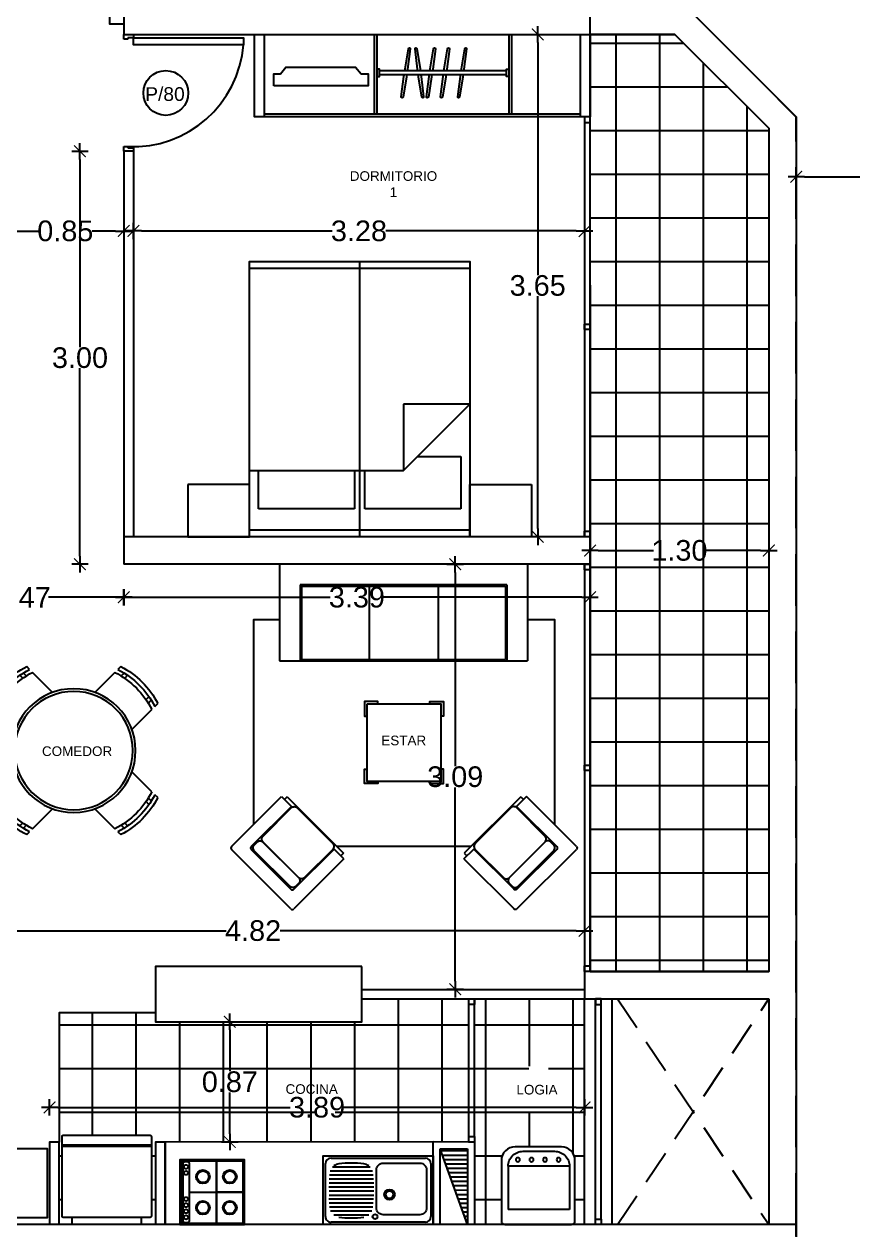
# Model space of a CAD drawing. Header units: millimetres. Extents: x 1217 to 2428, y 234 to 644.
# Drawn here: x 2365.58 to 2371.6, y 420.23 to 428.99 of the extents above; entities that cross this region are included whole.
import ezdxf

# ---------------------------------------------------------------- set-up
doc = ezdxf.new("R2010")
doc.units = ezdxf.units.MM
doc.linetypes.add('HIDDEN2', pattern=[0.1875, 0.125, -0.0625])
doc.layers.get('0').update_dxf_attribs({"lineweight": 5})
for name, color, linetype in [('0.1', 251, 'Continuous'), ('0.2', 2, 'Continuous'), ('0.3', 6, 'Continuous'), ('ARTEFACTOS', 4, 'Continuous'), ('COTAS INTERIORES', 3, 'Continuous'), ('Ejes', 8, 'Continuous'), ('Muebles', 8, 'Continuous'), ('MURO', 5, 'Continuous'), ('muros', 7, 'Continuous'), ('PUERTAS', 2, 'Continuous'), ('SHAFT', 3, 'Continuous'), ('Tabiques', 4, 'Continuous'), ('Texto', 1, 'Continuous')]:
    doc.layers.add(name, color=color, linetype=linetype)
doc.styles.add('INTERARQ', font='arial.ttf')
doc.styles.get("Standard").update_dxf_attribs({"font": 'arial.ttf'})
doc.dimstyles.new('ESCALA_1-50', dxfattribs={"dimtxt": 0.15, "dimasz": 0.06, "dimexe": 0.18, "dimexo": 0.0625, "dimgap": 0, "dimtad": 0, "dimtih": 1, "dimtoh": 1, "dimzin": 0, "dimdsep": 46, "dimtxsty": 'INTERARQ', "dimblk": 'DIMTICK', "dimcen": 0, "dimse1": 1, "dimse2": 1, "dimclrd": 256, "dimclre": 1, "dimclrt": 2, "dimadec": 0, "dimazin": 0, "dimtfac": 4.5, "dimtofl": 0, "dimtmove": 2, "dimatfit": 3, "dimldrblk": 'DIMTICK', "dimfxl": 1, "dimtolj": 1, "dimtzin": 0, "dimarcsym": 0})

# ---------------------------------------------------------------- blocks, each defined once
blk = doc.blocks.new('sillon 150')
at = {"layer": 'ARTEFACTOS'}
for p, q in [((1.151, 0.05), (-0.651, 0.05)), ((-0.651, 0.05), (-0.651, -0.6515)), ((1.151, 0.05), (1.151, -0.6515)), ((1.001, -0.1), (-0.501, -0.1)), ((-0.501, -0.1), (-0.501, -0.6515)), ((-0.501, -0.1098), (-0.501, -0.1098)), ((-0.491, -0.11), (0.991, -0.1103)), ((-0.491, -0.11), (-0.491, -0.6415)), ((0.001, -0.1), (0.001, -0.6515)), ((0.501, -0.1), (0.501, -0.6515)), ((0.991, -0.1103), (0.991, -0.6415)), ((1.001, -0.1), (1.001, -0.6515)), ((-0.651, -0.6515), (-0.501, -0.6515)), ((-0.501, -0.6515), (1.001, -0.6515)), ((-0.491, -0.6415), (0.991, -0.6415)), ((1.001, -0.6515), (1.151, -0.6515))]:
    blk.add_line(p, q, dxfattribs=at)
blk = doc.blocks.new('mesa centro')
at = {"layer": 'ARTEFACTOS'}
for points in [[(-0.1893, 0), (-0.1893, 0.0182), (-0.2877, 0.0182), (-0.2877, -0.0873), (-0.27, -0.0873)], [(0.1893, 0), (0.1893, 0.0182), (0.2877, 0.0182), (0.2877, -0.0873), (0.27, -0.0873)], [(-0.1893, -0.56), (-0.1893, -0.5782), (-0.2877, -0.5782), (-0.2877, -0.4727), (-0.27, -0.4727)], [(0.1893, -0.56), (0.1893, -0.5782), (0.2877, -0.5782), (0.2877, -0.4727), (0.27, -0.4727)]]:
    blk.add_lwpolyline(points, dxfattribs=at)
blk.add_lwpolyline([(-0.27, 0), (-0.27, -0.56), (0.27, -0.56), (0.27, 0)], close=True, dxfattribs=at)
blk = doc.blocks.new('sillon')
at = {"layer": 'ARTEFACTOS'}
for p, q in [((-0.8112, 0.1216), (-0.2912, 0.4426)), ((-0.2702, 0.4376), (0, 0)), ((-0.3242, 0.3032), (-0.6718, 0.0886)), ((-0.0862, -0.0532), (-0.3031, 0.2982)), ((-0.5461, -0.3371), (-0.8162, 0.1006)), ((-0.6768, 0.0676), (-0.4598, -0.2839)), ((0, 0), (-0.0862, -0.0532)), ((-0.0115, -0.0396), (-0.5055, -0.3445)), ((-0.0115, -0.0396), (-0.026, -0.0161)), ((-0.5461, -0.3371), (-0.4598, -0.2839)), ((-0.5055, -0.3445), (-0.52, -0.321))]:
    blk.add_line(p, q, dxfattribs=at)
for points in [[(-0.6488, 0.0911), (-0.3377, 0.2831, -0.414214), (-0.2956, 0.2731), (-0.2809, 0.2494, -0.414214), (-0.2909, 0.2073), (-0.602, 0.0153, -0.414214), (-0.6441, 0.0252), (-0.6588, 0.0489, -0.414214)], [(-0.6019, 0.015), (-0.2908, 0.2071, -0.414214), (-0.2487, 0.1971), (-0.0964, -0.0496, -0.414214), (-0.1063, -0.0917), (-0.4174, -0.2837, -0.414214), (-0.4596, -0.2738), (-0.6118, -0.0271, -0.414214)]]:
    blk.add_lwpolyline(points, format="xyb", close=True, dxfattribs=at)
for centre, start, end in [((-0.2832, 0.4296), 31.68662, 121.68662), ((-0.3162, 0.2902), 31.68662, 121.68662), ((-0.8032, 0.1086), 121.68662, 211.68662), ((-0.6637, 0.0756), 121.68662, 211.68662)]:
    blk.add_arc(centre, 0.0153, start, end, dxfattribs=at)
blk = doc.blocks.new('LAVPLATO')
at = {"layer": 'ARTEFACTOS'}
for p, q in [((-0.383, -0.443), (-0.383, -0.057)), ((-0.343, -0.017), (0.343, -0.017)), ((0.0694, -0.0675), (0.3226, -0.0675)), ((0.383, -0.057), (0.383, -0.443)), ((0.0357, -0.1545), (0.3563, -0.1545)), ((0.0387, -0.1255), (0.3533, -0.1255)), ((0.0458, -0.0965), (0.3462, -0.0965)), ((0.0315, -0.2115), (0.3574, -0.2115)), ((0.0319, -0.2415), (0.3578, -0.2415)), ((0.0338, -0.1835), (0.3582, -0.1835)), ((0.0323, -0.2715), (0.3582, -0.2715)), ((0.0327, -0.3015), (0.3578, -0.3015)), ((0.0342, -0.3305), (0.3563, -0.3305)), ((0.0342, -0.3305), (0.3563, -0.3305)), ((0.0369, -0.3595), (0.3536, -0.3595)), ((0.0369, -0.3595), (0.3536, -0.3595)), ((0.0416, -0.3885), (0.3489, -0.3885)), ((0.0586, -0.4175), (0.3319, -0.4175)), ((0.343, -0.483), (-0.343, -0.483))]:
    blk.add_line(p, q, dxfattribs=at)
blk.add_lwpolyline([(-0.4, 0), (0.4, 0), (0.4, -0.5), (-0.4, -0.5)], close=True, dxfattribs=at)
blk.add_lwpolyline([(-0.302, -0.0709), (-0.037, -0.0709, -0.414214), (0.013, -0.1209), (0.013, -0.3965, -0.414214), (-0.037, -0.4465), (-0.302, -0.4465, -0.414214), (-0.352, -0.3965), (-0.352, -0.1209, -0.414214)], format="xyb", close=True, dxfattribs=at)
for centre, radius in [((0.023, -0.057), 0.0175), ((-0.082, -0.2175), 0.038), ((-0.082, -0.2175), 0.0275)]:
    blk.add_circle(centre, radius, dxfattribs=at)
for centre, radius, start, end in [((-0.343, -0.057), 0.04, 90, 180), ((0.196, -0.7978), 0.75, 83.02075, 96.97925), ((0.343, -0.057), 0.04, 360, 90), ((0.1132, -0.3662), 0.075, 233.56948, 263.02075), ((0.2773, -0.3662), 0.075, 276.97925, 306.43052), ((-0.343, -0.443), 0.04, 180, 270), ((0.1952, 0.3038), 0.75, 263.02075, 276.97925), ((0.343, -0.443), 0.04, 270, 360)]:
    blk.add_arc(centre, radius, start, end, dxfattribs=at)
blk = doc.blocks.new('REFRI')
at = {"layer": 'ARTEFACTOS'}
for p, q in [((-0.58, -0.325), (-0.58, 0.325)), ((-0.57, -0.325), (-0.57, 0.325))]:
    blk.add_line(p, q, dxfattribs=at)
blk.add_lwpolyline([(-0.6368, 0.325), (-0.0632, 0.325, -0.414214), (-0.05, 0.3118), (-0.05, -0.3118, -0.414214), (-0.0632, -0.325), (-0.6368, -0.325, -0.414214), (-0.65, -0.3118), (-0.65, 0.3118, -0.414214)], format="xyb", close=True, dxfattribs=at)
blk.add_lwpolyline([(-0.05, 0.25), (0, 0.25), (0, -0.25), (-0.05, -0.25)], dxfattribs=at)
blk = doc.blocks.new('Lavadora-01')
at = {"layer": 'ARTEFACTOS'}
for p, q in [((14.96, 75.52), (38.24, 75.52)), ((4.05, 64.69), (49, 64.69)), ((4.05, 64.69), (4.05, 32.76)), ((49, 64.69), (49, 32.76)), ((4.05, 32.76), (49, 32.76))]:
    blk.add_line(p, q, dxfattribs=at)
blk.add_lwpolyline([(51.5, 21.86), (2.5, 21.86, -0.414214), (0, 24.36), (0, 68.86, -0.414214), (10, 78.86), (44, 78.86, -0.414214), (54, 68.86), (54, 24.36, -0.414214)], format="xyb", close=True, dxfattribs=at)
for centre in [(12.06, 69.36), (22.06, 69.36), (31.94, 69.36), (41.94, 69.36)]:
    blk.add_circle(centre, 1.5, dxfattribs=at)
for centre, start, end in [((14.89, 64.69), 89.59503, 180), ((38.16, 64.69), 0, 90.40497)]:
    blk.add_arc(centre, 10.84, start, end, dxfattribs=at)
blk = doc.blocks.new('encimera')
at = {"layer": 'ARTEFACTOS'}
for p, q in [((-0.2794, -0.225), (-0.2794, 0.225)), ((-0.2794, 0.225), (-0.2794, -0.225)), ((-0.4746, 0), (-0.0841, 0)), ((-0.0841, 0), (-0.2794, 0))]:
    blk.add_line(p, q, dxfattribs=at)
for points in [[(-0.5441, -0.235), (-0.0741, -0.235), (-0.0741, 0.235), (-0.5441, 0.235)], [(-0.5341, -0.225), (-0.0841, -0.225), (-0.0841, 0.225), (-0.5341, 0.225)]]:
    blk.add_lwpolyline(points, close=True, dxfattribs=at)
blk.add_lwpolyline([(-0.5076, -0.22), (-0.4912, -0.22, 0.414214), (-0.4746, -0.2035), (-0.4746, 0.2035, 0.414214), (-0.4912, 0.22), (-0.5076, 0.22, 0.414214), (-0.5241, 0.2035), (-0.5241, -0.2035, 0.414214)], format="xyb", close=True, dxfattribs=at)
for centre, radius in [((-0.4996, 0.1843), 0.0148), ((-0.4996, 0.1401), 0.0148), ((-0.377, 0.1125), 0.05), ((-0.377, 0.1125), 0.0424), ((-0.1818, 0.1125), 0.05), ((-0.1818, 0.1125), 0.0424), ((-0.4996, -0.0499), 0.0148), ((-0.4996, -0.0942), 0.0148), ((-0.377, -0.1125), 0.05), ((-0.377, -0.1125), 0.0424), ((-0.1818, -0.1125), 0.05), ((-0.1818, -0.1125), 0.0424), ((-0.4996, -0.1385), 0.0148), ((-0.4996, -0.1828), 0.0148)]:
    blk.add_circle(centre, radius, dxfattribs=at)
blk = doc.blocks.new('com')
at = {"layer": '0.1'}
for p, q in [((-0.3917, 0.5473), (-0.3705, 0.526)), ((-0.3449, 0.5429), (-0.3661, 0.5641)), ((-0.3421, 0.6108), (-0.3209, 0.5896)), ((-0.2997, 0.5684), (-0.1541, 0.4228)), ((0.1541, 0.4228), (0.2997, 0.5684)), ((0.3209, 0.5896), (0.3421, 0.6108)), ((0.3449, 0.5429), (0.3661, 0.5641)), ((0.3917, 0.5473), (0.3705, 0.526)), ((-0.5429, 0.3449), (-0.5641, 0.3661)), ((-0.5473, 0.3917), (-0.526, 0.3705)), ((0.5473, 0.3917), (0.526, 0.3705)), ((0.5429, 0.3449), (0.5641, 0.3661)), ((-0.5896, 0.3209), (-0.6108, 0.3421)), ((-0.4228, 0.1541), (-0.5684, 0.2997)), ((0.5684, 0.2997), (0.4228, 0.1541)), ((0.6108, 0.3421), (0.5896, 0.3209)), ((-0.5684, -0.2997), (-0.4228, -0.1541)), ((0.4228, -0.1541), (0.5684, -0.2997)), ((-0.6108, -0.3421), (-0.5896, -0.3209)), ((-0.5429, -0.3449), (-0.5641, -0.3661)), ((0.5429, -0.3449), (0.5641, -0.3661)), ((0.5896, -0.3209), (0.6108, -0.3421)), ((-0.5473, -0.3917), (-0.526, -0.3705)), ((-0.1541, -0.4228), (-0.2997, -0.5684)), ((0.2997, -0.5684), (0.1541, -0.4228)), ((0.5473, -0.3917), (0.526, -0.3705)), ((-0.3917, -0.5473), (-0.3705, -0.526)), ((-0.3449, -0.5429), (-0.3661, -0.5641)), ((-0.3209, -0.5896), (-0.3421, -0.6108)), ((0.3421, -0.6108), (0.3209, -0.5896)), ((0.3449, -0.5429), (0.3661, -0.5641)), ((0.3917, -0.5473), (0.3705, -0.526))]:
    blk.add_line(p, q, dxfattribs=at)
for radius in [0.45, 0.43]:
    blk.add_circle((0, 0), radius, dxfattribs=at)
for centre, start, end in [((-0.0616, 0.0616), 117.05475, 152.94525), ((-0.0404, 0.0404), 117.05475, 152.94525), ((-0.0192, 0.0192), 117.05475, 152.94525), ((0.0192, 0.0192), 27.05475, 62.94525), ((0.0404, 0.0404), 27.05475, 62.94525), ((0.0616, 0.0616), 27.05475, 62.94525), ((-0.0616, -0.0616), 207.05475, 242.94525), ((-0.0404, -0.0404), 207.05475, 242.94525), ((-0.0192, -0.0192), 207.05475, 242.94525), ((0.0192, -0.0192), 297.05475, 332.94525), ((0.0404, -0.0404), 297.05475, 332.94525), ((0.0616, -0.0616), 297.05475, 332.94525)]:
    blk.add_arc(centre, 0.6167, start, end, dxfattribs=at)
blk = doc.blocks.new('P80')
at = {"layer": 'PUERTAS'}
for p, q in [((-0.07, 0.825), (-0.07, 0.85)), ((-0.03, 0.825), (-0.07, 0.825)), ((-0.03, 0.8162), (-0.03, 0.825)), ((0, 0.8162), (-0.03, 0.8162)), ((0, 0.85), (0, 0.8162)), ((-0.07, 0.025), (-0.03, 0.025)), ((-0.07, 0), (-0.07, 0.025)), ((-0.03, 0.0338), (0, 0.0338)), ((-0.03, 0.025), (-0.03, 0.0338)), ((0, 0.0338), (0, 0))]:
    blk.add_line(p, q, dxfattribs=at)
blk.add_lwpolyline([(-0.87, 0.075), (-0.07, 0.075), (-0.07, 0.025), (-0.87, 0.025)], close=True, dxfattribs=at)
blk.add_arc((-0.0663, 0.0108), 0.8063, 87.41929, 175.43291, dxfattribs=at)
blk = doc.blocks.new('Cama 2Pl')
at = {"layer": 'ARTEFACTOS'}
for p, q in [((-1.9512, -0.8), (-1.9512, 0.8)), ((-0.4826, 0.8), (-0.4826, -0.3174)), ((-0.0508, 0.8), (-0.0508, -0.8)), ((-0.2032, 0.7365), (-0.4826, 0.7365)), ((-0.2032, 0.0381), (-0.2032, 0.7365)), ((0, 0), (-2.002, 0)), ((-0.4826, 0.0381), (-0.2032, 0.0381)), ((-0.2032, -0.0381), (-0.4826, -0.0381)), ((-0.2032, -0.7365), (-0.2032, -0.0381)), ((-0.4826, -0.3174), (-0.9652, -0.8)), ((-0.9652, -0.8), (-0.9652, -0.3174)), ((-0.9652, -0.3174), (-0.4826, -0.3174)), ((-0.5842, -0.419), (-0.5842, -0.7365)), ((-0.5842, -0.7365), (-0.2032, -0.7365))]:
    blk.add_line(p, q, dxfattribs=at)
for points in [[(-0.38, 1.25), (0, 1.25), (0, 0.8), (-0.38, 0.8), (-0.38, 1.25)], [(-0.38, -1.25), (0, -1.25), (0, -0.8), (-0.38, -0.8), (-0.38, -1.25)]]:
    blk.add_lwpolyline(points, dxfattribs=at)
blk.add_lwpolyline([(0, -0.8), (0, 0.8), (-2.002, 0.8), (-2.002, -0.8)], close=True, dxfattribs=at)
blk = doc.blocks.new('DIMTICK')
at = {"color": 1}
for p, q in [((-1, 0), (1, 0)), ((0, 1), (0, -1))]:
    blk.add_line(p, q, dxfattribs=at)
at = {"color": 3, "const_width": 0.141}
blk.add_lwpolyline([(0.71, 0.71), (-0.71, -0.71)], dxfattribs=at)
blk = doc.blocks.new('*D1191')
at = {"layer": 'COTAS INTERIORES', "lineweight": -2, "ltscale": 3, "transparency": 16777216}
for p, q in [((2369.7537, 425.1659), (2370.1562, 425.1659)), ((2370.9336, 425.1659), (2370.5312, 425.1659))]:
    blk.add_line(p, q, dxfattribs=at)
at = {"layer": 'Defpoints', "color": 0, "ltscale": 3, "transparency": 16777216}
for p in [(2369.6937, 425.1657, 0), (2370.9936, 425.1659), (2370.9936, 425.1657, 0)]:
    blk.add_point(p, dxfattribs=at)
at = {"layer": 'COTAS INTERIORES', "lineweight": -2, "ltscale": 3, "transparency": 16777216, "xscale": 0.06, "yscale": 0.06, "zscale": 0.06, "rotation": 180}
blk.add_blockref('DIMTICK', (2369.6937, 425.1659), dxfattribs=at)
at = {"layer": 'COTAS INTERIORES', "lineweight": -2, "ltscale": 3, "transparency": 16777216, "xscale": 0.06, "yscale": 0.06, "zscale": 0.06}
blk.add_blockref('DIMTICK', (2370.9936, 425.1659), dxfattribs=at)
at = {"layer": 'COTAS INTERIORES', "color": 2, "ltscale": 3, "transparency": 16777216, "insert": (2370.3437, 425.1659), "char_height": 0.15, "attachment_point": 5, "style": 'INTERARQ'}
blk.add_mtext('\\A1;1.30', dxfattribs=at)
blk = doc.blocks.new('*D1194')
at = {"layer": 'COTAS INTERIORES', "lineweight": -2, "ltscale": 3, "transparency": 16777216}
for p, q in [((2371.2536, 427.8828), (2375.078, 427.8828)), ((2379.2922, 427.8828), (2375.4678, 427.8828))]:
    blk.add_line(p, q, dxfattribs=at)
at = {"layer": 'Defpoints', "color": 0, "ltscale": 3, "transparency": 16777216}
for p in [(2371.1936, 428.3928, 0), (2379.3522, 428.4014, 0), (2379.3522, 427.8828)]:
    blk.add_point(p, dxfattribs=at)
at = {"layer": 'COTAS INTERIORES', "lineweight": -2, "ltscale": 3, "transparency": 16777216, "xscale": 0.06, "yscale": 0.06, "zscale": 0.06, "rotation": 180}
blk.add_blockref('DIMTICK', (2371.1936, 427.8828), dxfattribs=at)
at = {"layer": 'COTAS INTERIORES', "lineweight": -2, "ltscale": 3, "transparency": 16777216, "xscale": 0.06, "yscale": 0.06, "zscale": 0.06}
blk.add_blockref('DIMTICK', (2379.3522, 427.8828), dxfattribs=at)
at = {"layer": 'COTAS INTERIORES', "color": 2, "ltscale": 3, "transparency": 16777216, "insert": (2375.2729, 427.8828), "char_height": 0.15, "attachment_point": 5, "style": 'INTERARQ'}
blk.add_mtext('\\A1;8.16', dxfattribs=at)
blk = doc.blocks.new('*D1280')
at = {"layer": 'COTAS INTERIORES', "lineweight": -2, "ltscale": 3, "transparency": 16777216}
for p, q in [((2365.5137, 427.4887), (2365.6833, 427.4887)), ((2366.2437, 427.4887), (2366.0741, 427.4887))]:
    blk.add_line(p, q, dxfattribs=at)
at = {"layer": 'Defpoints', "color": 0, "ltscale": 3, "transparency": 16777216}
for p in [(2365.4537, 428.9827, 0), (2366.3037, 428.9827, 0), (2365.4537, 427.4887)]:
    blk.add_point(p, dxfattribs=at)
at = {"layer": 'COTAS INTERIORES', "lineweight": -2, "ltscale": 3, "transparency": 16777216, "xscale": 0.06, "yscale": 0.06, "zscale": 0.06, "rotation": 180}
blk.add_blockref('DIMTICK', (2365.4537, 427.4887), dxfattribs=at)
at = {"layer": 'COTAS INTERIORES', "lineweight": -2, "ltscale": 3, "transparency": 16777216, "xscale": 0.06, "yscale": 0.06, "zscale": 0.06}
blk.add_blockref('DIMTICK', (2366.3037, 427.4887), dxfattribs=at)
at = {"layer": 'COTAS INTERIORES', "color": 2, "ltscale": 3, "transparency": 16777216, "insert": (2365.8787, 427.4887), "char_height": 0.15, "attachment_point": 5, "style": 'INTERARQ'}
blk.add_mtext('\\A1;0.85', dxfattribs=at)
blk = doc.blocks.new('*D1282')
at = {"layer": 'COTAS INTERIORES', "lineweight": -2, "ltscale": 3, "transparency": 16777216}
for p, q in [((2369.3134, 428.8582), (2369.3134, 427.1686)), ((2369.3134, 425.3256), (2369.3134, 427.0153))]:
    blk.add_line(p, q, dxfattribs=at)
at = {"layer": 'Defpoints', "color": 0, "ltscale": 3, "transparency": 16777216}
for p in [(2369.164, 428.9182, 0), (2369.3134, 428.9182), (2369.2611, 425.2656, 0)]:
    blk.add_point(p, dxfattribs=at)
at = {"layer": 'COTAS INTERIORES', "lineweight": -2, "ltscale": 3, "transparency": 16777216, "xscale": 0.06, "yscale": 0.06, "zscale": 0.06}
for p, rotation in [((2369.3134, 428.9182), 90), ((2369.3134, 425.2656), 270)]:
    blk.add_blockref('DIMTICK', p, dxfattribs=dict(at, rotation=rotation))
at = {"layer": 'COTAS INTERIORES', "color": 2, "ltscale": 3, "transparency": 16777216, "insert": (2369.3134, 427.0919), "char_height": 0.15, "attachment_point": 5, "style": 'INTERARQ'}
blk.add_mtext('\\A1;3.65', dxfattribs=at)
blk = doc.blocks.new('*D1283')
at = {"layer": 'COTAS INTERIORES', "lineweight": -2, "ltscale": 3, "transparency": 16777216}
for p, q in [((2366.4337, 427.4888), (2367.8188, 427.4888)), ((2369.5938, 427.4888), (2368.2087, 427.4888))]:
    blk.add_line(p, q, dxfattribs=at)
at = {"layer": 'Defpoints', "color": 0, "ltscale": 3, "transparency": 16777216}
for p in [(2366.3737, 428.0683, 0), (2369.6538, 428.0682, 0), (2369.6538, 427.4888)]:
    blk.add_point(p, dxfattribs=at)
at = {"layer": 'COTAS INTERIORES', "lineweight": -2, "ltscale": 3, "transparency": 16777216, "xscale": 0.06, "yscale": 0.06, "zscale": 0.06, "rotation": 180}
blk.add_blockref('DIMTICK', (2366.3737, 427.4888), dxfattribs=at)
at = {"layer": 'COTAS INTERIORES', "lineweight": -2, "ltscale": 3, "transparency": 16777216, "xscale": 0.06, "yscale": 0.06, "zscale": 0.06}
blk.add_blockref('DIMTICK', (2369.6538, 427.4888), dxfattribs=at)
at = {"layer": 'COTAS INTERIORES', "color": 2, "ltscale": 3, "transparency": 16777216, "insert": (2368.0137, 427.4888), "char_height": 0.15, "attachment_point": 5, "style": 'INTERARQ'}
blk.add_mtext('\\A1;3.28', dxfattribs=at)
blk = doc.blocks.new('*D1180')
at = {"layer": 'COTAS INTERIORES', "lineweight": -2, "ltscale": 3, "transparency": 16777216}
for p, q in [((2368.7135, 425.0056), (2368.7135, 423.5971)), ((2368.7135, 422.0353), (2368.7135, 423.4438))]:
    blk.add_line(p, q, dxfattribs=at)
at = {"layer": 'Defpoints', "color": 0, "ltscale": 3, "transparency": 16777216}
for p in [(2366.8625, 425.0656, 0), (2368.7135, 421.9753), (2368.884, 421.9753, 0)]:
    blk.add_point(p, dxfattribs=at)
at = {"layer": 'COTAS INTERIORES', "lineweight": -2, "ltscale": 3, "transparency": 16777216, "xscale": 0.06, "yscale": 0.06, "zscale": 0.06}
for p, rotation in [((2368.7135, 425.0656), 90), ((2368.7135, 421.9753), 270)]:
    blk.add_blockref('DIMTICK', p, dxfattribs=dict(at, rotation=rotation))
at = {"layer": 'COTAS INTERIORES', "color": 2, "ltscale": 3, "transparency": 16777216, "insert": (2368.7135, 423.5204), "char_height": 0.15, "attachment_point": 5, "style": 'INTERARQ'}
blk.add_mtext('\\A1;3.09', dxfattribs=at)
blk = doc.blocks.new('*D1181')
at = {"layer": 'COTAS INTERIORES', "lineweight": -2, "ltscale": 3, "transparency": 16777216}
for p, q in [((2365.8246, 421.1175), (2367.5142, 421.1175)), ((2369.5936, 421.1175), (2367.904, 421.1175))]:
    blk.add_line(p, q, dxfattribs=at)
at = {"layer": 'Defpoints', "color": 0, "ltscale": 3, "transparency": 16777216}
for p in [(2369.6536, 421.1175), (2369.6536, 420.9615, 0), (2365.7646, 420.8654, 0)]:
    blk.add_point(p, dxfattribs=at)
at = {"layer": 'COTAS INTERIORES', "lineweight": -2, "ltscale": 3, "transparency": 16777216, "xscale": 0.06, "yscale": 0.06, "zscale": 0.06, "rotation": 180}
blk.add_blockref('DIMTICK', (2365.7646, 421.1175), dxfattribs=at)
at = {"layer": 'COTAS INTERIORES', "lineweight": -2, "ltscale": 3, "transparency": 16777216, "xscale": 0.06, "yscale": 0.06, "zscale": 0.06}
blk.add_blockref('DIMTICK', (2369.6536, 421.1175), dxfattribs=at)
at = {"layer": 'COTAS INTERIORES', "color": 2, "ltscale": 3, "transparency": 16777216, "insert": (2367.7091, 421.1175), "char_height": 0.15, "attachment_point": 5, "style": 'INTERARQ'}
blk.add_mtext('\\A1;3.89', dxfattribs=at)
blk = doc.blocks.new('*D1182')
at = {"layer": 'COTAS INTERIORES', "lineweight": -2, "ltscale": 3, "transparency": 16777216}
for p, q in [((2367.075, 421.6802), (2367.075, 421.3794)), ((2367.075, 420.9254), (2367.075, 421.2262))]:
    blk.add_line(p, q, dxfattribs=at)
at = {"layer": 'Defpoints', "color": 0, "ltscale": 3, "transparency": 16777216}
for p in [(2367.1719, 421.7402, 0), (2367.075, 420.8654), (2367.1288, 420.8654, 0)]:
    blk.add_point(p, dxfattribs=at)
at = {"layer": 'COTAS INTERIORES', "lineweight": -2, "ltscale": 3, "transparency": 16777216, "xscale": 0.06, "yscale": 0.06, "zscale": 0.06}
for p, rotation in [((2367.075, 421.7402), 90), ((2367.075, 420.8654), 270)]:
    blk.add_blockref('DIMTICK', p, dxfattribs=dict(at, rotation=rotation))
at = {"layer": 'COTAS INTERIORES', "color": 2, "ltscale": 3, "transparency": 16777216, "insert": (2367.075, 421.3028), "char_height": 0.15, "attachment_point": 5, "style": 'INTERARQ'}
blk.add_mtext('\\A1;0.87', dxfattribs=at)
blk = doc.blocks.new('*D1183')
at = {"layer": 'COTAS INTERIORES', "lineweight": -2, "ltscale": 3, "transparency": 16777216}
for p, q in [((2364.8946, 422.4016), (2367.0471, 422.4016)), ((2369.5936, 422.4016), (2367.4412, 422.4016))]:
    blk.add_line(p, q, dxfattribs=at)
at = {"layer": 'Defpoints', "color": 0, "ltscale": 3, "transparency": 16777216}
for p in [(2364.8346, 422.618, 0), (2369.6536, 422.499, 0), (2369.6536, 422.4016)]:
    blk.add_point(p, dxfattribs=at)
at = {"layer": 'COTAS INTERIORES', "lineweight": -2, "ltscale": 3, "transparency": 16777216, "xscale": 0.06, "yscale": 0.06, "zscale": 0.06, "rotation": 180}
blk.add_blockref('DIMTICK', (2364.8346, 422.4016), dxfattribs=at)
at = {"layer": 'COTAS INTERIORES', "lineweight": -2, "ltscale": 3, "transparency": 16777216, "xscale": 0.06, "yscale": 0.06, "zscale": 0.06}
blk.add_blockref('DIMTICK', (2369.6536, 422.4016), dxfattribs=at)
at = {"layer": 'COTAS INTERIORES', "color": 2, "ltscale": 3, "transparency": 16777216, "insert": (2367.2441, 422.4016), "char_height": 0.15, "attachment_point": 5, "style": 'INTERARQ'}
blk.add_mtext('\\A1;4.82', dxfattribs=at)
blk = doc.blocks.new('*D1184')
at = {"layer": 'COTAS INTERIORES', "lineweight": -2, "ltscale": 3, "transparency": 16777216}
for p, q in [((2366.3637, 424.8256), (2367.8038, 424.8256)), ((2369.6336, 424.8256), (2368.1936, 424.8256))]:
    blk.add_line(p, q, dxfattribs=at)
at = {"layer": 'Defpoints', "color": 0, "ltscale": 3, "transparency": 16777216}
for p in [(2366.3037, 425.0656, 0), (2369.6936, 425.0656, 0), (2369.6936, 424.8256)]:
    blk.add_point(p, dxfattribs=at)
at = {"layer": 'COTAS INTERIORES', "lineweight": -2, "ltscale": 3, "transparency": 16777216, "xscale": 0.06, "yscale": 0.06, "zscale": 0.06, "rotation": 180}
blk.add_blockref('DIMTICK', (2366.3037, 424.8256), dxfattribs=at)
at = {"layer": 'COTAS INTERIORES', "lineweight": -2, "ltscale": 3, "transparency": 16777216, "xscale": 0.06, "yscale": 0.06, "zscale": 0.06}
blk.add_blockref('DIMTICK', (2369.6936, 424.8256), dxfattribs=at)
at = {"layer": 'COTAS INTERIORES', "color": 2, "ltscale": 3, "transparency": 16777216, "insert": (2367.9987, 424.8256), "char_height": 0.15, "attachment_point": 5, "style": 'INTERARQ'}
blk.add_mtext('\\A1;3.39', dxfattribs=at)
blk = doc.blocks.new('*D1185')
at = {"layer": 'COTAS INTERIORES', "lineweight": -2, "ltscale": 3, "transparency": 16777216}
for p, q in [((2364.8946, 424.8256), (2365.3814, 424.8256)), ((2366.2437, 424.8256), (2365.7569, 424.8256))]:
    blk.add_line(p, q, dxfattribs=at)
at = {"layer": 'Defpoints', "color": 0, "ltscale": 3, "transparency": 16777216}
for p in [(2364.8346, 426.1973, 0), (2366.3037, 425.0656, 0), (2364.8346, 424.8256)]:
    blk.add_point(p, dxfattribs=at)
at = {"layer": 'COTAS INTERIORES', "lineweight": -2, "ltscale": 3, "transparency": 16777216, "xscale": 0.06, "yscale": 0.06, "zscale": 0.06, "rotation": 180}
blk.add_blockref('DIMTICK', (2364.8346, 424.8256), dxfattribs=at)
at = {"layer": 'COTAS INTERIORES', "lineweight": -2, "ltscale": 3, "transparency": 16777216, "xscale": 0.06, "yscale": 0.06, "zscale": 0.06}
blk.add_blockref('DIMTICK', (2366.3037, 424.8256), dxfattribs=at)
at = {"layer": 'COTAS INTERIORES', "color": 2, "ltscale": 3, "transparency": 16777216, "insert": (2365.5692, 424.8256), "char_height": 0.15, "attachment_point": 5, "style": 'INTERARQ'}
blk.add_mtext('\\A1;1.47', dxfattribs=at)
blk = doc.blocks.new('*D1286')
at = {"layer": 'COTAS INTERIORES', "lineweight": -2, "ltscale": 3, "transparency": 16777216}
for p, q in [((2365.9854, 428.0083), (2365.9854, 426.6436)), ((2365.9854, 425.1257), (2365.9854, 426.4903))]:
    blk.add_line(p, q, dxfattribs=at)
at = {"layer": 'Defpoints', "color": 0, "ltscale": 3, "transparency": 16777216}
for p in [(2365.9854, 428.0683), (2366.3035, 428.0683, 0), (2366.3037, 425.0657, 0)]:
    blk.add_point(p, dxfattribs=at)
at = {"layer": 'COTAS INTERIORES', "lineweight": -2, "ltscale": 3, "transparency": 16777216, "xscale": 0.06, "yscale": 0.06, "zscale": 0.06}
for p, rotation in [((2365.9854, 428.0683), 90), ((2365.9854, 425.0657), 270)]:
    blk.add_blockref('DIMTICK', p, dxfattribs=dict(at, rotation=rotation))
at = {"layer": 'COTAS INTERIORES', "color": 2, "ltscale": 3, "transparency": 16777216, "insert": (2365.9854, 426.567), "char_height": 0.15, "attachment_point": 5, "style": 'INTERARQ'}
blk.add_mtext('\\A1;3.00', dxfattribs=at)

msp = doc.modelspace()

# ---------------------------------------------------------------- hatches: boundary and pattern name
at = {"layer": '0.1'}
h = msp.add_hatch(dxfattribs=at)
h.set_pattern_fill('NET', color=256, scale=0.1, angle=-270, style=0)
h.set_pattern_definition([(90, (811.59335, -408.393), (-0.3175, 2e-16), []), (180, (811.59335, -408.393), (-2e-16, -0.3175), [])])
h.paths.add_polyline_path([(2369.69375, 428.91825), (2370.31076, 428.91825), (2370.99362, 428.23539), (2370.99367, 422.10527), (2369.69367, 422.10526)])
h = msp.add_hatch(dxfattribs=at)
h.set_pattern_fill('NET', color=256, scale=0.1, angle=-270, style=0)
h.set_pattern_definition([(90, (190.24984, -96.7599), (-0.3175, 3e-16), []), (180, (190.24984, -96.7599), (-3e-16, -0.3175), [])])
edge = h.paths.add_edge_path()
edge.add_line((2365.83462, 421.80527), (2366.53462, 421.80527))
edge.add_line((2366.53462, 421.80527), (2366.53462, 421.74027))
edge.add_line((2366.53462, 421.74027), (2368.03462, 421.74027))
edge.add_line((2368.03462, 421.74027), (2368.03462, 421.90527))
edge.add_line((2368.03462, 421.90527), (2368.8137, 421.90527))
edge.add_line((2368.8137, 421.90527), (2368.81371, 421.71527))
edge.add_line((2368.81371, 421.71527), (2368.85371, 421.71527))
edge.add_line((2368.85371, 421.71527), (2368.85371, 421.90527))
edge.add_line((2368.85371, 421.90527), (2369.65367, 421.90526))
edge.add_line((2369.65367, 421.90526), (2369.65368, 420.86541))
edge.add_line((2369.65368, 420.86541), (2369.65367, 420.86541))
edge.add_line((2369.65367, 420.86541), (2369.65367, 420.26572))
edge.add_line((2369.65367, 420.26572), (2369.5597, 420.26574))
edge.add_arc((2369.5597, 420.29052), 0.02478, 270.000033, 360)
edge.add_line((2369.58448, 420.29052), (2369.58448, 420.73165))
edge.add_arc((2369.48535, 420.73165), 0.09913, 0, 90)
edge.add_line((2369.48535, 420.83078), (2369.14831, 420.83078))
edge.add_arc((2369.14831, 420.73165), 0.09913, 90, 180)
edge.add_line((2369.04918, 420.73165), (2369.04918, 420.29052))
edge.add_arc((2369.07396, 420.29052), 0.02478, 180, 267.862581)
edge.add_line((2369.07304, 420.26576), (2368.85371, 420.26576))
edge.add_line((2368.85371, 420.26576), (2368.85371, 420.86542))
edge.add_line((2368.85371, 420.86542), (2368.85371, 420.90542))
edge.add_line((2368.85371, 420.90542), (2368.81371, 420.90542))
edge.add_line((2368.81371, 420.90542), (2368.81371, 420.86542))
edge.add_line((2368.81371, 420.86542), (2368.60379, 420.86542))
edge.add_line((2368.60379, 420.86542), (2366.53462, 420.86542))
edge.add_line((2366.53462, 420.86542), (2366.53462, 420.26576))
edge.add_line((2366.53462, 420.26576), (2366.4297, 420.26576))
edge.add_line((2366.4297, 420.26576), (2366.4297, 420.31573))
edge.add_line((2366.4297, 420.31573), (2366.49154, 420.31573))
edge.add_arc((2366.49154, 420.32889), 0.01316, 270, 360)
edge.add_line((2366.5047, 420.32889), (2366.5047, 420.90257))
edge.add_arc((2366.49154, 420.90257), 0.01316, 0, 90)
edge.add_line((2366.49154, 420.91573), (2365.86786, 420.91573))
edge.add_arc((2365.86786, 420.90257), 0.01316, 90, 180)
edge.add_line((2365.8547, 420.90257), (2365.8547, 420.32889))
edge.add_arc((2365.86786, 420.32889), 0.01316, 180, 270)
edge.add_line((2365.86786, 420.31573), (2365.9297, 420.31573))
edge.add_line((2365.9297, 420.31573), (2365.9297, 420.26573))
edge.add_line((2365.9297, 420.26573), (2365.83462, 420.26576))
edge.add_line((2365.83462, 420.26576), (2365.83462, 420.86542))
edge.add_line((2365.83462, 420.86542), (2365.83462, 420.87319))
edge.add_line((2365.83462, 420.87319), (2365.83462, 421.80527))
h.paths.add_polyline_path([(2369.39219, 421.41735), (2369.39219, 421.0833), (2369.24794, 421.0833), (2369.24794, 421.41735)], flags=16)
h.paths.add_polyline_path([(2367.84094, 421.39195), (2367.84094, 420.97648), (2367.69669, 420.97648), (2367.69669, 421.39195)], flags=16)
at = {"layer": 'SHAFT', "linetype": 'ByBlock'}
h = msp.add_hatch(dxfattribs=at)
h.set_pattern_fill('ANSI31', color=256, scale=0.01, angle=-405, style=0)
h.set_pattern_definition([(180, (7755708.66231, -381126.659112), (-6e-17, -0.03175000233469), [])])
h.paths.add_polyline_path([(2368.60379, 420.81559), (2368.80371, 420.26577), (2368.80371, 420.61481), (2368.80371, 420.81542)])

# ---------------------------------------------------------------- linework, layer by layer
at = {"layer": '0.1', "elevation": 0}
for points in [[(2369.69377, 427.16427), (2369.69375, 428.99284)], [(2369.69375, 428.91825), (2370.31076, 428.91825), (2370.99362, 428.23539), (2370.99367, 422.10527), (2369.69367, 422.10526), (2369.69375, 428.91825)], [(2369.65378, 428.31825), (2369.65375, 425.26572)], [(2369.69371, 427.09427), (2369.69375, 425.26572)], [(2369.65367, 425.06572), (2369.65367, 422.10526)], [(2369.69367, 425.06572), (2369.69367, 422.10526)], [(2368.81371, 420.90542), (2368.8137, 421.90527)], [(2368.85371, 420.90542), (2368.8537, 421.90527)], [(2369.73367, 420.30572), (2369.73366, 421.90526)], [(2369.77367, 420.30572), (2369.77366, 421.90526)], [(2366.53462, 421.80527), (2365.83462, 421.80527), (2365.83462, 420.86542)]]:
    msp.add_lwpolyline(points, dxfattribs=at)
msp.add_lwpolyline([(2364.84822, 420.31576), (2365.74822, 420.31576), (2365.74822, 420.81542), (2364.84822, 420.81542)], close=True, dxfattribs=at)
at = {"layer": '0.2'}
for p, q in [((2370.99362, 428.23539, 0), (2370.99367, 422.10527, 0)), ((2371.19361, 428.31824, 0), (2371.19361, 420.26474, 0)), ((2370.99368, 421.90527, 0), (2370.99369, 420.26572, 0))]:
    msp.add_line(p, q, dxfattribs=at)
at = {"layer": '0.2', "elevation": 0}
for points in [[(2370.39361, 429.11825), (2371.19361, 428.31825)], [(2370.31076, 428.91825), (2369.69375, 428.91825)], [(2370.31076, 428.91825), (2370.99366, 428.23535)], [(2369.69367, 428.31825), (2369.65367, 428.31825), (2369.65367, 428.27825), (2369.69367, 428.27825), (2369.69367, 428.31825)], [(2369.69377, 426.77199), (2369.65377, 426.77199), (2369.65377, 426.81199), (2369.69377, 426.81199), (2369.69377, 426.77199)], [(2369.69372, 425.26568), (2369.65372, 425.26568), (2369.65372, 425.30568), (2369.69372, 425.30568), (2369.69372, 425.26568)], [(2369.69369, 425.02572), (2369.65369, 425.02572), (2369.65369, 425.06572), (2369.69369, 425.06572), (2369.69369, 425.02572)], [(2369.69367, 423.56549), (2369.65367, 423.56549), (2369.65367, 423.60549), (2369.69367, 423.60549), (2369.69367, 423.56549)], [(2369.69367, 422.10527), (2369.65367, 422.10527), (2369.65367, 422.14527), (2369.69367, 422.14527), (2369.69367, 422.10527)], [(2369.65367, 422.10526), (2369.65367, 421.90526)], [(2369.69367, 422.10526), (2370.99367, 422.10527)], [(2368.85371, 421.86527), (2368.81371, 421.86527), (2368.81371, 421.90527), (2368.85371, 421.90527), (2368.85371, 421.86527)], [(2369.65367, 421.90526), (2370.99368, 421.90527)], [(2369.77367, 421.90527), (2369.73367, 421.90527), (2369.73367, 421.86527), (2369.77367, 421.86527), (2369.77367, 421.90527)], [(2368.85371, 420.86542), (2368.81371, 420.86542), (2368.81371, 420.90542), (2368.85371, 420.90542), (2368.85371, 420.86542)], [(2369.77367, 420.26572), (2369.73367, 420.26572), (2369.73367, 420.30572), (2369.77367, 420.30572), (2369.77367, 420.26572)]]:
    msp.add_lwpolyline(points, dxfattribs=at)
at = {"layer": '0.2', "color": 1, "elevation": 0}
for points in [[(2369.65367, 420.26572), (2369.65367, 421.90526)], [(2369.85363, 420.26572), (2369.85368, 421.90526)]]:
    msp.add_lwpolyline(points, dxfattribs=at)
at = {"layer": '0.3'}
for p, q in [((2366.37372, 428.06825, 0), (2366.30346, 428.06825, 0)), ((2366.30377, 428.06825, 0), (2366.30378, 425.26572, 0)), ((2366.37372, 428.06825, 0), (2366.37381, 425.26572, 0)), ((2368.55379, 420.26574, 0), (2368.55379, 420.86559, 0)), ((2368.60379, 420.26577, 0), (2368.60379, 420.81559, 0)), ((2368.80371, 420.81542, 0), (2368.80371, 420.26577, 0)), ((2368.85371, 420.86542, 0), (2368.85371, 420.26577, 0))]:
    msp.add_line(p, q, dxfattribs=at)
at = {"layer": '0.3', "elevation": 0}
for points in [[(2366.20284, 429.06276), (2366.30372, 429.06276), (2366.30372, 428.99276), (2366.20284, 428.99284), (2366.20284, 429.06276)], [(2367.32375, 428.91825), (2367.32375, 428.31825), (2367.25375, 428.31825), (2367.25375, 428.91825)], [(2369.69375, 428.91825), (2369.69375, 428.31825), (2369.62375, 428.31825), (2369.62375, 428.91825)], [(2368.03462, 421.97527), (2369.65367, 421.97526)], [(2368.03462, 421.90527), (2368.03462, 421.97527)], [(2368.03462, 421.90527), (2369.65367, 421.90526)], [(2365.83462, 420.26572), (2365.83462, 420.86542), (2365.76462, 420.86542), (2365.76462, 420.26572)], [(2366.60462, 420.26572), (2366.60462, 420.86542), (2366.53462, 420.86542), (2366.53462, 420.26572)], [(2368.85371, 420.86542), (2368.55379, 420.86559)], [(2368.60379, 420.81559), (2368.80371, 420.81559)]]:
    msp.add_lwpolyline(points, dxfattribs=at)
at = {"layer": 'ARTEFACTOS'}
for p, q in [((2369.08543, 428.65236, 0), (2368.16206, 428.65236, 0)), ((2369.08543, 428.62486, 0), (2368.16206, 428.62486, 0))]:
    msp.add_line(p, q, dxfattribs=at)
at = {"layer": 'ARTEFACTOS', "elevation": 0}
for points in [[(2368.12373, 428.91825), (2368.12375, 428.3382)], [(2368.14373, 428.91825), (2368.14375, 428.3382)], [(2369.10375, 428.91825), (2369.10378, 428.3382)], [(2369.12375, 428.91825), (2369.12378, 428.3382)], [(2367.39602, 428.54367), (2367.39601, 428.63017), (2367.4421, 428.63017), (2367.48243, 428.67864), (2367.98897, 428.67865), (2368.0293, 428.63019), (2368.08115, 428.63019), (2368.08115, 428.54369), (2367.39602, 428.54367)], [(2368.14373, 428.61111), (2368.16206, 428.61111), (2368.16206, 428.66611), (2368.14373, 428.66611)], [(2368.14373, 428.61111), (2368.16206, 428.61111), (2368.16206, 428.66611), (2368.14373, 428.66611)], [(2369.10377, 428.61109), (2369.08543, 428.61109), (2369.08543, 428.66609), (2369.10377, 428.66609)], [(2369.10377, 428.61109), (2369.08543, 428.61109), (2369.08543, 428.66609), (2369.10377, 428.66609)], [(2369.62375, 428.33825), (2367.32375, 428.33825)], [(2369.62375, 428.31825), (2367.32375, 428.31825)], [(2367.24877, 423.1753), (2367.24877, 424.66466), (2367.43698, 424.66466)], [(2369.23899, 424.66466), (2369.43451, 424.66466), (2369.43451, 423.17383)], [(2368.82934, 423.01466), (2367.85247, 423.01466)], [(2368.03462, 422.14028), (2366.53462, 422.14028), (2366.53462, 421.74027), (2368.03462, 421.74027), (2368.03462, 422.14028)], [(2368.55379, 420.86559), (2366.60462, 420.86542), (2366.60462, 420.26576)]]:
    msp.add_lwpolyline(points, dxfattribs=at)
for points in [[(2368.34679, 428.65236), (2368.34897, 428.66715), (2368.37294, 428.81429, -0.9860188), (2368.38654, 428.81228), (2368.3671, 428.66448), (2368.36532, 428.65236)], [(2368.34679, 428.65236), (2368.34897, 428.66715), (2368.37294, 428.81429, -0.9860188), (2368.38654, 428.81228), (2368.3671, 428.66448), (2368.36532, 428.65236)], [(2368.44192, 428.65236), (2368.44023, 428.6646), (2368.42209, 428.81256, -0.9860188), (2368.43571, 428.81445), (2368.45839, 428.66711), (2368.46043, 428.65236)], [(2368.44192, 428.65236), (2368.44023, 428.6646), (2368.42209, 428.81256, -0.9860188), (2368.43571, 428.81445), (2368.45839, 428.66711), (2368.46043, 428.65236)], [(2368.52987, 428.65236), (2368.53205, 428.66715), (2368.55602, 428.81429, -0.9860188), (2368.56962, 428.81228), (2368.55018, 428.66448), (2368.5484, 428.65236)], [(2368.52987, 428.65236), (2368.53205, 428.66715), (2368.55602, 428.81429, -0.9860188), (2368.56962, 428.81228), (2368.55018, 428.66448), (2368.5484, 428.65236)], [(2368.63207, 428.65236), (2368.63424, 428.66715), (2368.65822, 428.81429, -0.9860188), (2368.67182, 428.81228), (2368.65238, 428.66448), (2368.6506, 428.65236)], [(2368.63207, 428.65236), (2368.63424, 428.66715), (2368.65822, 428.81429, -0.9860188), (2368.67182, 428.81228), (2368.65238, 428.66448), (2368.6506, 428.65236)], [(2368.7569, 428.65236), (2368.75908, 428.66715), (2368.78305, 428.81429, -0.9860188), (2368.79665, 428.81228), (2368.77722, 428.66448), (2368.77543, 428.65236)], [(2368.36127, 428.62486), (2368.35909, 428.61007), (2368.33512, 428.46294, -0.9860188), (2368.32152, 428.46494), (2368.34096, 428.61274), (2368.34274, 428.62486)], [(2368.36127, 428.62486), (2368.35909, 428.61007), (2368.33512, 428.46294, -0.9860188), (2368.32152, 428.46494), (2368.34096, 428.61274), (2368.34274, 428.62486)], [(2368.46423, 428.62486), (2368.46592, 428.61263), (2368.48405, 428.46466, -0.9860188), (2368.47043, 428.46278), (2368.44776, 428.61012), (2368.44572, 428.62486)], [(2368.46423, 428.62486), (2368.46592, 428.61263), (2368.48405, 428.46466, -0.9860188), (2368.47043, 428.46278), (2368.44776, 428.61012), (2368.44572, 428.62486)], [(2368.54435, 428.62486), (2368.54217, 428.61007), (2368.5182, 428.46294, -0.9860188), (2368.5046, 428.46494), (2368.52404, 428.61274), (2368.52582, 428.62486)], [(2368.54435, 428.62486), (2368.54217, 428.61007), (2368.5182, 428.46294, -0.9860188), (2368.5046, 428.46494), (2368.52404, 428.61274), (2368.52582, 428.62486)], [(2368.64655, 428.62486), (2368.64437, 428.61007), (2368.6204, 428.46294, -0.9860188), (2368.6068, 428.46494), (2368.62623, 428.61274), (2368.62802, 428.62486)], [(2368.64655, 428.62486), (2368.64437, 428.61007), (2368.6204, 428.46294, -0.9860188), (2368.6068, 428.46494), (2368.62623, 428.61274), (2368.62802, 428.62486)], [(2368.77138, 428.62486), (2368.76921, 428.61007), (2368.74523, 428.46294, -0.9860188), (2368.73163, 428.46494), (2368.75107, 428.61274), (2368.75285, 428.62486)], [(2368.77138, 428.62486), (2368.76921, 428.61007), (2368.74523, 428.46294, -0.9860188), (2368.73163, 428.46494), (2368.75107, 428.61274), (2368.75285, 428.62486)]]:
    msp.add_lwpolyline(points, format="xyb", dxfattribs=at)
at = {"layer": 'muros'}
msp.add_line((2371.19361, 420.26474, 0), (2364.83462, 420.26576, 0), dxfattribs=at)
at = {"layer": 'muros', "color": 3, "linetype": 'HIDDEN2', "ltscale": 3, "elevation": 0}
msp.add_lwpolyline([(2371.19252, 412.86491), (2371.19225, 420.26472), (2371.19355, 428.3174), (2370.39356, 429.1174), (2369.28361, 429.11741), (2369.28361, 431.99784), (2368.48161, 432.79983), (2365.25369, 432.79983), (2365.25369, 431.7617), (2362.61361, 431.7617), (2362.61361, 432.79983), (2359.49605, 432.79983), (2358.58369, 431.99784), (2358.58369, 429.11736), (2357.79926, 429.11736), (2357.07365, 428.40102), (2357.07365, 423.66183), (2358.58368, 423.66183), (2358.5837, 422.26229), (2357.07365, 422.26228), (2357.07365, 410.86725)], dxfattribs=at)
at = {"layer": 'muros', "elevation": 0}
for points in [[(2366.30372, 429.11825), (2366.30372, 428.91825), (2369.69362, 428.91825), (2369.69362, 429.11825), (2369.28365, 429.11825)], [(2369.69372, 425.26563), (2366.30372, 425.2657)], [(2366.30372, 425.2657), (2366.30372, 425.06572)], [(2369.69372, 425.26568), (2369.69369, 425.06572)], [(2369.69369, 425.06572), (2366.30372, 425.06572)], [(2371.19361, 420.26567), (2371.19361, 415.46583)]]:
    msp.add_lwpolyline(points, dxfattribs=at)
at = {"layer": 'SHAFT', "linetype": 'ByBlock', "elevation": 0}
msp.add_lwpolyline([(2368.80371, 420.26577), (2368.60379, 420.81559)], dxfattribs=at)
at = {"layer": 'Tabiques', "color": 8, "linetype": 'HIDDEN2', "ltscale": 2, "elevation": 0}
for points in [[(2369.89363, 420.26572), (2370.99368, 421.90527)], [(2369.89368, 421.90526), (2370.99369, 420.26572)]]:
    msp.add_lwpolyline(points, dxfattribs=at)
at = {"layer": 'Texto'}
msp.add_circle((2366.60921, 428.49213, 0), 0.16297, dxfattribs=at)

# ---------------------------------------------------------------- block references
at = {"layer": 'ARTEFACTOS', "xscale": -1}
for name, p, rotation in [('Cama 2Pl', (2368.01901, 425.26566, 0), 90), ('sillon', (2369.23107, 423.37727, 0), 256.6866199037263)]:
    msp.add_blockref(name, p, dxfattribs=dict(at, rotation=rotation))
at = {"layer": 'ARTEFACTOS'}
for name, p, rotation in [('sillon 150', (2368.08797, 425.01571, 0), 0.001789082676736663), ('sillon', (2367.45073, 423.37727, 0), 103.3133800962737)]:
    msp.add_blockref(name, p, dxfattribs=dict(at, rotation=rotation))
for name, p in [('mesa centro', (2368.3409, 424.04984, 0)), ('encimera', (2367.25644, 420.50057, 0))]:
    msp.add_blockref(name, p, dxfattribs=at)
at = {"layer": 'Ejes', "rotation": 180}
msp.add_blockref('P80', (2366.30384, 428.91825, 0), dxfattribs=at)
at = {"layer": 'Muebles'}
for name, p, rotation in [('REFRI', (2366.1797, 420.26573, 0), 270), ('LAVPLATO', (2368.15379, 420.26574, 0), 180)]:
    msp.add_blockref(name, p, dxfattribs=dict(at, rotation=rotation))
at = {"layer": 'Muebles', "xscale": -0.009912985174628434, "yscale": 0.009912985174628434, "zscale": 0.009912985174628434}
msp.add_blockref('Lavadora-01', (2369.58448, 420.04904, 0), dxfattribs=at)
at = {"layer": 'MURO', "xscale": -1}
msp.add_blockref('com', (2365.93985, 423.71114, 0), dxfattribs=at)

# ---------------------------------------------------------------- texts
at = {"layer": 'Texto', "attachment_point": 5}
for s, insert, char_height, width in [('P/80', (2366.60318, 428.48359, 0), 0.099999, 3.0886563), ('DORMITORIO 1', (2368.26489, 427.82994, 0), 0.07, 0.4782903), ('ESTAR', (2368.3395, 423.78446, 0), 0.07, 0.4782903), ('COMEDOR', (2365.96436, 423.70634, 0), 0.07, 0.4782903), ('COCINA', (2367.67001, 421.25001, 0), 0.069999, 0.4782868), ('LOGIA', (2369.30823, 421.24551, 0), 0.069999, 0.4782868)]:
    msp.add_mtext(s, dxfattribs=dict(at, insert=insert, char_height=char_height, width=width))

# ---------------------------------------------------------------- dimensions: what is measured, and where the dimension line sits
at = {"layer": 'COTAS INTERIORES', "ltscale": 3}
for base, p1, p2, picture, middle in [((2365.45372, 427.48875, 0), (2366.30372, 428.98266, 0), (2365.45372, 428.98266, 0), '*D1280', (2365.87872, 427.48875, 0)), ((2379.35221, 427.88278, 0), (2371.19361, 428.39282, 0), (2379.35221, 428.4014, 0), '*D1194', (2375.27291, 427.88278, 0)), ((2369.65378, 427.48878, 0), (2366.37372, 428.06825, 0), (2369.65378, 428.06823, 0), '*D1283', (2368.01375, 427.48878, 0)), ((2364.83462, 424.82563, 0), (2366.30371, 425.06564, 0), (2364.83462, 426.19734, 0), '*D1185', (2365.56916, 424.82563, 0)), ((2370.99364, 425.16592, 0), (2369.6937, 425.1657, 0), (2370.99364, 425.1657, 0), '*D1191', (2370.34367, 425.16592, 0)), ((2369.69364, 424.82563, 0), (2366.30371, 425.06564, 0), (2369.69364, 425.06565, 0), '*D1184', (2367.99868, 424.82563, 0)), ((2369.65364, 422.4016, 0), (2364.83462, 422.61803, 0), (2369.65364, 422.499, 0), '*D1183', (2367.24413, 422.4016, 0)), ((2369.65364, 421.11753, 0), (2365.76461, 420.86537, 0), (2369.65364, 420.96151, 0), '*D1181', (2367.70912, 421.11753, 0))]:
    dim = msp.add_linear_dim(base=base, p1=p1, p2=p2, dimstyle='ESCALA_1-50', dxfattribs=at)
    dim.commit()
    dim.dimension.update_dxf_attribs({"geometry": picture, "text_midpoint": middle})
for base, p1, p2, angle, picture, middle in [((2369.31339, 428.91825, 0), (2369.26112, 425.26564, 0), (2369.16405, 428.91825, 0), 90, '*D1282', (2369.31339, 427.09194, 0)), ((2365.98538, 428.06825, 0), (2366.30372, 425.06572, 0), (2366.30348, 428.06825, 0), 90, '*D1286', (2365.98538, 426.56698, 0)), ((2368.7135, 421.97525, 0), (2366.86251, 425.06564, 0), (2368.88403, 421.97525, 0), 270, '*D1180', (2368.7135, 423.52045, 0)), ((2367.07496, 420.86542, 0), (2367.17187, 421.74022, 0), (2367.1288, 420.86542, 0), 270, '*D1182', (2367.07496, 421.30282, 0))]:
    dim = msp.add_linear_dim(base=base, p1=p1, p2=p2, angle=angle, dimstyle='ESCALA_1-50', dxfattribs=at)
    dim.commit()
    dim.dimension.update_dxf_attribs({"geometry": picture, "text_midpoint": middle})

doc.saveas('drawing.dxf')
